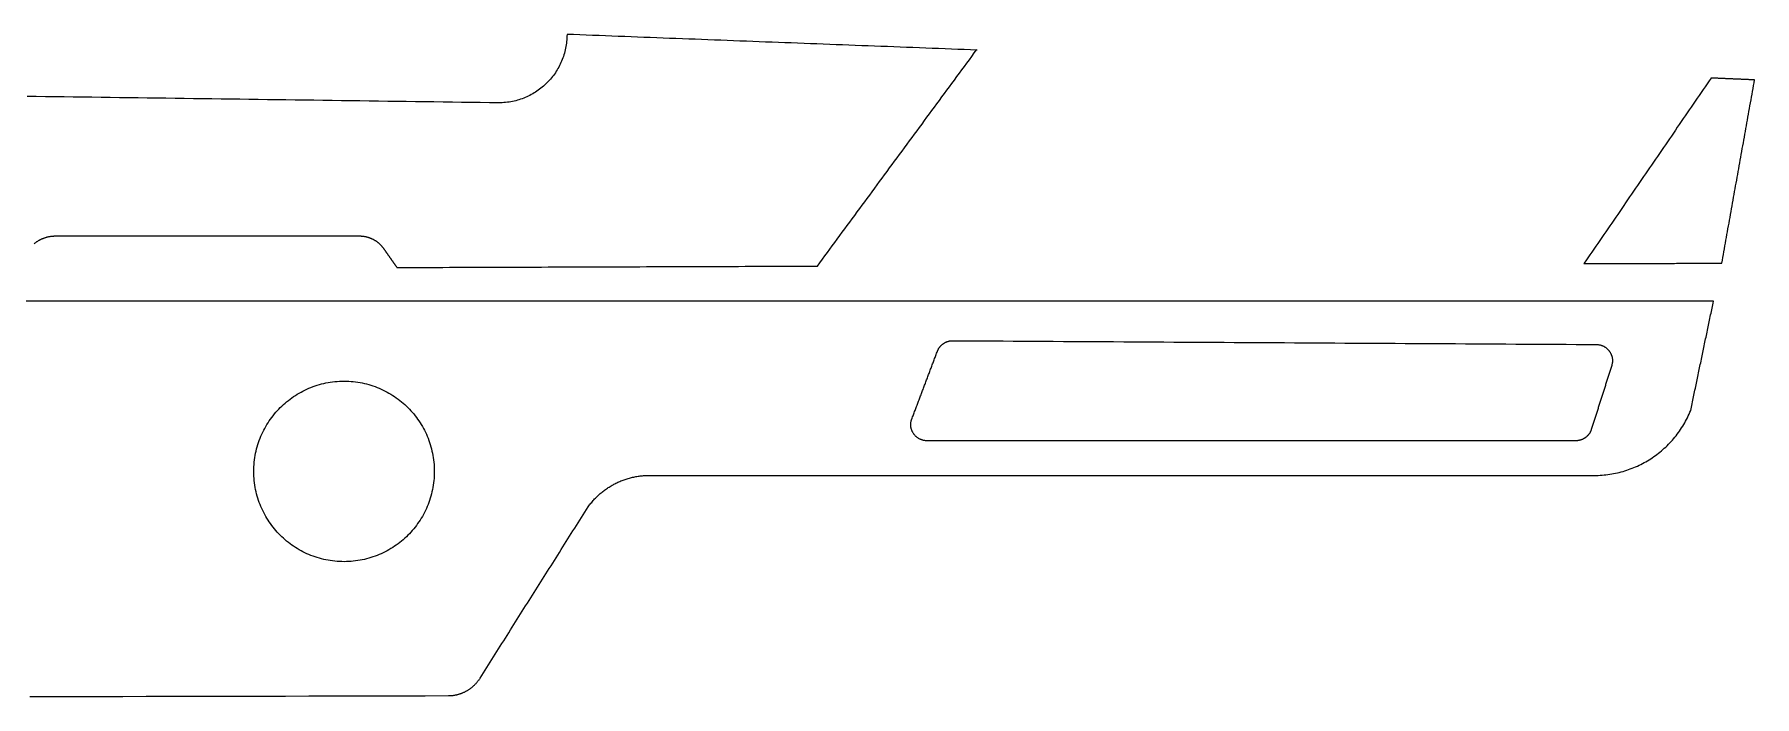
# Model space of a CAD drawing. Header units: metres. Extents: x 157 to 275, y -144 to -64.
# Drawn here: x 216.4 to 275.3, y -89.8 to -67.1 of the extents above; entities that cross this region are included whole.
import ezdxf

# ---------------------------------------------------------------- set-up
doc = ezdxf.new("R2010")
doc.units = ezdxf.units.M

msp = doc.modelspace()

# ---------------------------------------------------------------- linework, layer by layer
for points in [[(248.65838, -67.665092), (248.438924, -67.65671), (248.219468, -67.648328), (248.000012, -67.639946), (247.780556, -67.631564), (247.5611, -67.623182), (247.341644, -67.6148), (247.122188, -67.606418), (246.902732, -67.598036), (246.683276, -67.589654), (246.46382, -67.581272), (246.244364, -67.57289), (246.024908, -67.564508), (245.805452, -67.556126), (245.585996, -67.547744), (245.36654, -67.539362), (245.147084, -67.53098), (244.927628, -67.522598), (244.708172, -67.514216), (244.488716, -67.505834), (244.26926, -67.497452), (244.049804, -67.48907), (243.830348, -67.480688), (243.610892, -67.472306), (243.391436, -67.463924), (243.17198, -67.455542), (242.952524, -67.44716), (242.733068, -67.438778), (242.513612, -67.430396), (242.294156, -67.422014), (242.0747, -67.413632), (241.855244, -67.40525), (241.635788, -67.396868), (241.416332, -67.388486), (241.196876, -67.380104), (240.97742, -67.371722), (240.757964, -67.36334), (240.538508, -67.354958), (240.319052, -67.346576), (240.099596, -67.338194), (239.88014, -67.329812), (239.660684, -67.32143), (239.441228, -67.313048), (239.221772, -67.304666), (239.002316, -67.296284), (238.78286, -67.287902), (238.563404, -67.27952), (238.343948, -67.271138), (238.124492, -67.262756), (237.905036, -67.254374), (237.68558, -67.245992), (237.466124, -67.23761), (237.246668, -67.229228), (237.027212, -67.220846), (236.807756, -67.212464), (236.5883, -67.204082), (236.368844, -67.1957), (236.149388, -67.187318), (235.929932, -67.178936), (235.710476, -67.170554), (235.49102, -67.162172), (235.271564, -67.15379), (235.052108, -67.145408), (234.832652, -67.137026), (234.613196, -67.128644), (234.612434, -67.189096), (234.610148, -67.249294), (234.606338, -67.308984), (234.601004, -67.368166), (234.5944, -67.427094), (234.586272, -67.485514), (234.57662, -67.543426), (234.565698, -67.60083), (234.553252, -67.657726), (234.539536, -67.714114), (234.524296, -67.769994), (234.507786, -67.825366), (234.490006, -67.879976), (234.470956, -67.934078), (234.450636, -67.987672), (234.429046, -68.040504), (234.406186, -68.092828), (234.382056, -68.14439), (234.35691, -68.19519), (234.330494, -68.245228), (234.302808, -68.294758), (234.274106, -68.343526), (234.244134, -68.391532), (234.213146, -68.438776), (234.181142, -68.485004), (234.147868, -68.53047), (234.113578, -68.575174), (234.078272, -68.619116), (234.04195, -68.662042), (234.004612, -68.704206), (233.966258, -68.745354), (233.926888, -68.785486), (233.886756, -68.824856), (233.845608, -68.86321), (233.803444, -68.900548), (233.760518, -68.93687), (233.71683, -68.972176), (233.672126, -69.006466), (233.62666, -69.03974), (233.580432, -69.071744), (233.533188, -69.102732), (233.485182, -69.132704), (233.436414, -69.161406), (233.386884, -69.189092), (233.336846, -69.215508), (233.286046, -69.240654), (233.234484, -69.264784), (233.18216, -69.287644), (233.129328, -69.309234), (233.075734, -69.329554), (233.021632, -69.348604), (232.967022, -69.366384), (232.91165, -69.382894), (232.85577, -69.398134), (232.799382, -69.41185), (232.742486, -69.424296), (232.685082, -69.435218), (232.62717, -69.44487), (232.56875, -69.452998), (232.509822, -69.459602), (232.45064, -69.464936), (232.39095, -69.468746), (232.330752, -69.471032), (232.2703, -69.471794), (231.953562, -69.467476), (231.636824, -69.463158), (231.320086, -69.45884), (231.003348, -69.454522), (230.68661, -69.450204), (230.369872, -69.445886), (230.053134, -69.441568), (229.736396, -69.43725), (229.419658, -69.432932), (229.10292, -69.428614), (228.786182, -69.424296), (228.469444, -69.419978), (228.152706, -69.41566), (227.835968, -69.411342), (227.51923, -69.407024), (227.202492, -69.402706), (226.885754, -69.398388), (226.569016, -69.39407), (226.252278, -69.389752), (225.93554, -69.385434), (225.618802, -69.381116), (225.302064, -69.376798), (224.985326, -69.37248), (224.668588, -69.368162), (224.35185, -69.363844), (224.035112, -69.359526), (223.718374, -69.355208), (223.401636, -69.35089), (223.084898, -69.346572), (222.76816, -69.342254), (222.451422, -69.337936), (222.134684, -69.333618), (221.817946, -69.3293), (221.501208, -69.324982), (221.18447, -69.320664), (220.867732, -69.316346), (220.550994, -69.312028), (220.234256, -69.30771), (219.917518, -69.303392), (219.60078, -69.299074), (219.284042, -69.294756), (218.967304, -69.290438), (218.650566, -69.28612), (218.333828, -69.281802), (218.01709, -69.277484), (217.700352, -69.273166), (217.383614, -69.268848), (217.066876, -69.26453), (216.750138, -69.260212), (216.4334, -69.255894), (216.116662, -69.251576)], [(216.35847, -74.296524), (216.371678, -74.285602), (216.384886, -74.274934), (216.398348, -74.26452), (216.412064, -74.254106), (216.42578, -74.243946), (216.43975, -74.23404), (216.45372, -74.224388), (216.467944, -74.21499), (216.482168, -74.205846), (216.496646, -74.196956), (216.511124, -74.188066), (216.525856, -74.17943), (216.540588, -74.171048), (216.555574, -74.16292), (216.57056, -74.155046), (216.5858, -74.147426), (216.60104, -74.14006), (216.616534, -74.132948), (216.632028, -74.12609), (216.647776, -74.119486), (216.663524, -74.112882), (216.679526, -74.106532), (216.695528, -74.100436), (216.71153, -74.094594), (216.727786, -74.089006), (216.744042, -74.083672), (216.760298, -74.078592), (216.776808, -74.073766), (216.793318, -74.069194), (216.809828, -74.064876), (216.826592, -74.060812), (216.843356, -74.057002), (216.86012, -74.053446), (216.876884, -74.050144), (216.893902, -74.047096), (216.91092, -74.044302), (216.927938, -74.041762), (216.94521, -74.039476), (216.962482, -74.037444), (216.979754, -74.035666), (216.997026, -74.034142), (217.014298, -74.032872), (217.03157, -74.031856), (217.049096, -74.031094), (217.066622, -74.030586), (217.084148, -74.030332), (217.246962, -74.030332), (217.409776, -74.030332), (217.57259, -74.030332), (217.735404, -74.030332), (217.898218, -74.030332), (218.061032, -74.030332), (218.223846, -74.030332), (218.38666, -74.030332), (218.549474, -74.030332), (218.712288, -74.030332), (218.875102, -74.030332), (219.037916, -74.030332), (219.20073, -74.030332), (219.363544, -74.030332), (219.526358, -74.030332), (219.689172, -74.030332), (219.851986, -74.030332), (220.0148, -74.030332), (220.177614, -74.030332), (220.340428, -74.030332), (220.503242, -74.030332), (220.666056, -74.030332), (220.82887, -74.030332), (220.991684, -74.030332), (221.154498, -74.030332), (221.317312, -74.030332), (221.480126, -74.030332), (221.64294, -74.030332), (221.805754, -74.030332), (221.968568, -74.030332), (222.131382, -74.030332), (222.294196, -74.030332), (222.45701, -74.030332), (222.619824, -74.030332), (222.782638, -74.030332), (222.945452, -74.030332), (223.108266, -74.030332), (223.27108, -74.030332), (223.433894, -74.030332), (223.596708, -74.030332), (223.759522, -74.030332), (223.922336, -74.030332), (224.08515, -74.030332), (224.247964, -74.030332), (224.410778, -74.030332), (224.573592, -74.030332), (224.736406, -74.030332), (224.89922, -74.030332), (225.062034, -74.030332), (225.224848, -74.030332), (225.387662, -74.030332), (225.550476, -74.030332), (225.71329, -74.030332), (225.876104, -74.030332), (226.038918, -74.030332), (226.201732, -74.030332), (226.364546, -74.030332), (226.52736, -74.030332), (226.690174, -74.030332), (226.852988, -74.030332), (227.015802, -74.030332), (227.178616, -74.030332), (227.34143, -74.030332), (227.504244, -74.030332), (227.519738, -74.030332), (227.535232, -74.030586), (227.550472, -74.031094), (227.565712, -74.031856), (227.580952, -74.032872), (227.596192, -74.034142), (227.611432, -74.035666), (227.626672, -74.037444), (227.641658, -74.039476), (227.656644, -74.041762), (227.67163, -74.044048), (227.686616, -74.046588), (227.701602, -74.049382), (227.716334, -74.05243), (227.731066, -74.055732), (227.745798, -74.059288), (227.76053, -74.063098), (227.775008, -74.066908), (227.789486, -74.070972), (227.803964, -74.07529), (227.818188, -74.079862), (227.832412, -74.084688), (227.846636, -74.089768), (227.860606, -74.094848), (227.874576, -74.100182), (227.888546, -74.10577), (227.902262, -74.111612), (227.915978, -74.117708), (227.929694, -74.123804), (227.943156, -74.130154), (227.956618, -74.136758), (227.97008, -74.143616), (227.983288, -74.150728), (227.996496, -74.15784), (228.00945, -74.165206), (228.022404, -74.172826), (228.035104, -74.1807), (228.047804, -74.188574), (228.060504, -74.196702), (228.07295, -74.205084), (228.085396, -74.21372), (228.097588, -74.222356), (228.10978, -74.231246), (228.121718, -74.24039), (228.133656, -74.249788), (228.14534, -74.259186), (228.157024, -74.268838), (228.168454, -74.278744), (228.17963, -74.28865), (228.190806, -74.29881), (228.201728, -74.309224), (228.21265, -74.319892), (228.223318, -74.33056), (228.233986, -74.341482), (228.2444, -74.352658), (228.25456, -74.363834), (228.26472, -74.375264), (228.274626, -74.386948), (228.284532, -74.398632), (228.294184, -74.41057), (228.303582, -74.422762), (228.31298, -74.434954), (228.322124, -74.4474), (228.331014, -74.459846), (228.338126, -74.470006), (228.345238, -74.480166), (228.35235, -74.490326), (228.359462, -74.500486), (228.366574, -74.510646), (228.373686, -74.520806), (228.380798, -74.530966), (228.38791, -74.541126), (228.395022, -74.551286), (228.402134, -74.561446), (228.409246, -74.571606), (228.416358, -74.581766), (228.42347, -74.591926), (228.430582, -74.602086), (228.437694, -74.612246), (228.444806, -74.622406), (228.451918, -74.632566), (228.45903, -74.642726), (228.466142, -74.652886), (228.473254, -74.663046), (228.480366, -74.673206), (228.487478, -74.683366), (228.49459, -74.693526), (228.501702, -74.703686), (228.508814, -74.713846), (228.515926, -74.724006), (228.523038, -74.734166), (228.53015, -74.744326), (228.537262, -74.754486), (228.544374, -74.764646), (228.551486, -74.774806), (228.558598, -74.784966), (228.56571, -74.795126), (228.572822, -74.805286), (228.579934, -74.815446), (228.587046, -74.825606), (228.594158, -74.835766), (228.60127, -74.845926), (228.608382, -74.856086), (228.615494, -74.866246), (228.622606, -74.876406), (228.629718, -74.886566), (228.63683, -74.896726), (228.643942, -74.906886), (228.651054, -74.917046), (228.658166, -74.927206), (228.665278, -74.937366), (228.67239, -74.947526), (228.679502, -74.957686), (228.686614, -74.967846), (228.693726, -74.978006), (228.700838, -74.988166), (228.70795, -74.998326), (228.715062, -75.008486), (228.722174, -75.018646), (228.729286, -75.028806), (228.736398, -75.038966), (228.74351, -75.049126), (228.750622, -75.059286), (228.757734, -75.069446), (228.764846, -75.079606), (228.771958, -75.089766), (228.77907, -75.099926), (228.786182, -75.110086), (229.011226, -75.109324), (229.23627, -75.108562), (229.461314, -75.1078), (229.686358, -75.107038), (229.911402, -75.106276), (230.136446, -75.105514), (230.36149, -75.104752), (230.586534, -75.10399), (230.811578, -75.103228), (231.036622, -75.102466), (231.261666, -75.101704), (231.48671, -75.100942), (231.711754, -75.10018), (231.936798, -75.099418), (232.161842, -75.098656), (232.386886, -75.097894), (232.61193, -75.097132), (232.836974, -75.09637), (233.062018, -75.095608), (233.287062, -75.094846), (233.512106, -75.094084), (233.73715, -75.093322), (233.962194, -75.09256), (234.187238, -75.091798), (234.412282, -75.091036), (234.637326, -75.090274), (234.86237, -75.089512), (235.087414, -75.08875), (235.312458, -75.087988), (235.537502, -75.087226), (235.762546, -75.086464), (235.98759, -75.085702), (236.212634, -75.08494), (236.437678, -75.084178), (236.662722, -75.083416), (236.887766, -75.082654), (237.11281, -75.081892), (237.337854, -75.08113), (237.562898, -75.080368), (237.787942, -75.079606), (238.012986, -75.078844), (238.23803, -75.078082), (238.463074, -75.07732), (238.688118, -75.076558), (238.913162, -75.075796), (239.138206, -75.075034), (239.36325, -75.074272), (239.588294, -75.07351), (239.813338, -75.072748), (240.038382, -75.071986), (240.263426, -75.071224), (240.48847, -75.070462), (240.713514, -75.0697), (240.938558, -75.068938), (241.163602, -75.068176), (241.388646, -75.067414), (241.61369, -75.066652), (241.838734, -75.06589), (242.063778, -75.065128), (242.288822, -75.064366), (242.513866, -75.063604), (242.73891, -75.062842), (242.963954, -75.06208), (243.188998, -75.061318), (243.274342, -74.945494), (243.359686, -74.82967), (243.44503, -74.713846), (243.530374, -74.598022), (243.615718, -74.482198), (243.701062, -74.366374), (243.786406, -74.25055), (243.87175, -74.134726), (243.957094, -74.018902), (244.042438, -73.903078), (244.127782, -73.787254), (244.213126, -73.67143), (244.29847, -73.555606), (244.383814, -73.439782), (244.469158, -73.323958), (244.554502, -73.208134), (244.639846, -73.09231), (244.72519, -72.976486), (244.810534, -72.860662), (244.895878, -72.744838), (244.981222, -72.629014), (245.066566, -72.51319), (245.15191, -72.397366), (245.237254, -72.281542), (245.322598, -72.165718), (245.407942, -72.049894), (245.493286, -71.93407), (245.57863, -71.818246), (245.663974, -71.702422), (245.749318, -71.586598), (245.834662, -71.470774), (245.920006, -71.35495), (246.00535, -71.239126), (246.090694, -71.123302), (246.176038, -71.007478), (246.261382, -70.891654), (246.346726, -70.77583), (246.43207, -70.660006), (246.517414, -70.544182), (246.602758, -70.428358), (246.688102, -70.312534), (246.773446, -70.19671), (246.85879, -70.080886), (246.944134, -69.965062), (247.029478, -69.849238), (247.114822, -69.733414), (247.200166, -69.61759), (247.28551, -69.501766), (247.370854, -69.385942), (247.456198, -69.270118), (247.541542, -69.154294), (247.626886, -69.03847), (247.71223, -68.922646), (247.797574, -68.806822), (247.882918, -68.690998), (247.968262, -68.575174), (248.053606, -68.45935), (248.13895, -68.343526), (248.224294, -68.227702), (248.309638, -68.111878), (248.394982, -67.996054), (248.480326, -67.88023), (248.56567, -67.764406), (248.651014, -67.648582)], [(273.804634, -68.62191), (273.736562, -68.721224), (273.66849, -68.820538), (273.600418, -68.919852), (273.532346, -69.019166), (273.464274, -69.11848), (273.396202, -69.217794), (273.32813, -69.317108), (273.260058, -69.416422), (273.191986, -69.515736), (273.123914, -69.61505), (273.055842, -69.714364), (272.98777, -69.813678), (272.919698, -69.912992), (272.851626, -70.012306), (272.783554, -70.11162), (272.715482, -70.210934), (272.64741, -70.310248), (272.579338, -70.409562), (272.511266, -70.508876), (272.443194, -70.60819), (272.375122, -70.707504), (272.30705, -70.806818), (272.238978, -70.906132), (272.170906, -71.005446), (272.102834, -71.10476), (272.034762, -71.204074), (271.96669, -71.303388), (271.898618, -71.402702), (271.830546, -71.502016), (271.762474, -71.60133), (271.694402, -71.700644), (271.62633, -71.799958), (271.558258, -71.899272), (271.490186, -71.998586), (271.422114, -72.0979), (271.354042, -72.197214), (271.28597, -72.296528), (271.217898, -72.395842), (271.149826, -72.495156), (271.081754, -72.59447), (271.013682, -72.693784), (270.94561, -72.793098), (270.877538, -72.892412), (270.809466, -72.991726), (270.741394, -73.09104), (270.673322, -73.190354), (270.60525, -73.289668), (270.537178, -73.388982), (270.469106, -73.488296), (270.401034, -73.58761), (270.332962, -73.686924), (270.26489, -73.786238), (270.196818, -73.885552), (270.128746, -73.984866), (270.060674, -74.08418), (269.992602, -74.183494), (269.92453, -74.282808), (269.856458, -74.382122), (269.788386, -74.481436), (269.720314, -74.58075), (269.652242, -74.680064), (269.58417, -74.779378), (269.516098, -74.878692), (269.448026, -74.978006), (269.521686, -74.977752), (269.5956, -74.977498), (269.669514, -74.977244), (269.743174, -74.97699), (269.817088, -74.976736), (269.890748, -74.976482), (269.964662, -74.976228), (270.038576, -74.975974), (270.112236, -74.97572), (270.18615, -74.975466), (270.260064, -74.975212), (270.333724, -74.974958), (270.407638, -74.974704), (270.481552, -74.97445), (270.555212, -74.974196), (270.629126, -74.973942), (270.702786, -74.973688), (270.7767, -74.973434), (270.850614, -74.97318), (270.924274, -74.972926), (270.998188, -74.972672), (271.072102, -74.972418), (271.145762, -74.972164), (271.219676, -74.97191), (271.293336, -74.971656), (271.36725, -74.971402), (271.441164, -74.971148), (271.514824, -74.970894), (271.588738, -74.97064), (271.662652, -74.970386), (271.736312, -74.970132), (271.810226, -74.969878), (271.88414, -74.969624), (271.9578, -74.96937), (272.031714, -74.969116), (272.105374, -74.968862), (272.179288, -74.968608), (272.253202, -74.968354), (272.326862, -74.9681), (272.400776, -74.967846), (272.47469, -74.967592), (272.54835, -74.967338), (272.622264, -74.967084), (272.696178, -74.96683), (272.769838, -74.966576), (272.843752, -74.966322), (272.917412, -74.966068), (272.991326, -74.965814), (273.06524, -74.96556), (273.1389, -74.965306), (273.212814, -74.965052), (273.286728, -74.964798), (273.360388, -74.964544), (273.434302, -74.96429), (273.507962, -74.964036), (273.581876, -74.963782), (273.65579, -74.963528), (273.72945, -74.963274), (273.803364, -74.96302), (273.877278, -74.962766), (273.950938, -74.962512), (274.024852, -74.962258), (274.098766, -74.962004), (274.172426, -74.96175), (274.189952, -74.863706), (274.207478, -74.765662), (274.225004, -74.667618), (274.24253, -74.569574), (274.260056, -74.47153), (274.277582, -74.373486), (274.295108, -74.275442), (274.312634, -74.177398), (274.33016, -74.079354), (274.347686, -73.98131), (274.365212, -73.883266), (274.382738, -73.785222), (274.400264, -73.687178), (274.41779, -73.589134), (274.435316, -73.49109), (274.452842, -73.393046), (274.470368, -73.295002), (274.487894, -73.196958), (274.50542, -73.098914), (274.522946, -73.00087), (274.540472, -72.902826), (274.557998, -72.804782), (274.575524, -72.706738), (274.59305, -72.608694), (274.610576, -72.51065), (274.628102, -72.412606), (274.645628, -72.314562), (274.663154, -72.216518), (274.68068, -72.118474), (274.698206, -72.02043), (274.715732, -71.922386), (274.733258, -71.824342), (274.750784, -71.726298), (274.76831, -71.628254), (274.785836, -71.53021), (274.803362, -71.432166), (274.820888, -71.334122), (274.838414, -71.236078), (274.85594, -71.138034), (274.873466, -71.03999), (274.890992, -70.941946), (274.908518, -70.843902), (274.926044, -70.745858), (274.94357, -70.647814), (274.961096, -70.54977), (274.978622, -70.451726), (274.996148, -70.353682), (275.013674, -70.255638), (275.0312, -70.157594), (275.048726, -70.05955), (275.066252, -69.961506), (275.083778, -69.863462), (275.101304, -69.765418), (275.11883, -69.667374), (275.136356, -69.56933), (275.153882, -69.471286), (275.171408, -69.373242), (275.188934, -69.275198), (275.20646, -69.177154), (275.223986, -69.07911), (275.241512, -68.981066), (275.259038, -68.883022), (275.276564, -68.784978), (275.29409, -68.686934), (275.270722, -68.685918), (275.247354, -68.684902), (275.223986, -68.683886), (275.200618, -68.68287), (275.17725, -68.681854), (275.153882, -68.680838), (275.130514, -68.679822), (275.107146, -68.678806), (275.083778, -68.67779), (275.06041, -68.676774), (275.037042, -68.675758), (275.013674, -68.674742), (274.990306, -68.673726), (274.966938, -68.67271), (274.94357, -68.671694), (274.920202, -68.670678), (274.896834, -68.669662), (274.873466, -68.668646), (274.850098, -68.66763), (274.82673, -68.666614), (274.803362, -68.665598), (274.779994, -68.664582), (274.756626, -68.663566), (274.733258, -68.66255), (274.70989, -68.661534), (274.686522, -68.660518), (274.663154, -68.659502), (274.639786, -68.658486), (274.616418, -68.65747), (274.59305, -68.656454), (274.569682, -68.655438), (274.546314, -68.654422), (274.522946, -68.653406), (274.499578, -68.65239), (274.47621, -68.651374), (274.452842, -68.650358), (274.429474, -68.649342), (274.406106, -68.648326), (274.382738, -68.64731), (274.35937, -68.646294), (274.336002, -68.645278), (274.312634, -68.644262), (274.289266, -68.643246), (274.265898, -68.64223), (274.24253, -68.641214), (274.219162, -68.640198), (274.195794, -68.639182), (274.172426, -68.638166), (274.149058, -68.63715), (274.12569, -68.636134), (274.102322, -68.635118), (274.078954, -68.634102), (274.055586, -68.633086), (274.032218, -68.63207), (274.00885, -68.631054), (273.985482, -68.630038), (273.962114, -68.629022), (273.938746, -68.628006), (273.915378, -68.62699), (273.89201, -68.625974), (273.868642, -68.624958), (273.845274, -68.623942), (273.821906, -68.622926), (273.798538, -68.62191)], [(216.208864, -89.802462), (217.005662, -89.800684), (217.80246, -89.798906), (218.599258, -89.797128), (219.396056, -89.79535), (220.192854, -89.793572), (220.989652, -89.791794), (221.78645, -89.790016), (222.583248, -89.788238), (223.380046, -89.78646), (224.176844, -89.784682), (224.973642, -89.782904), (225.77044, -89.781126), (226.567238, -89.779348), (227.364036, -89.77757), (228.160834, -89.775792), (228.957632, -89.774014), (229.75443, -89.772236), (230.551228, -89.770458), (230.571802, -89.770204), (230.592376, -89.769696), (230.612696, -89.768934), (230.633016, -89.767664), (230.653336, -89.76614), (230.673656, -89.764362), (230.693976, -89.76233), (230.714042, -89.75979), (230.734108, -89.756996), (230.754174, -89.753948), (230.773986, -89.750646), (230.793798, -89.746836), (230.81361, -89.742772), (230.833168, -89.738454), (230.852726, -89.733882), (230.872284, -89.729056), (230.891588, -89.723722), (230.910892, -89.718134), (230.929942, -89.712292), (230.948992, -89.706196), (230.968042, -89.699846), (230.986838, -89.693242), (231.005634, -89.686384), (231.024176, -89.679018), (231.042718, -89.671398), (231.061006, -89.663524), (231.079294, -89.655396), (231.097328, -89.647014), (231.115362, -89.638378), (231.133142, -89.629488), (231.150922, -89.620344), (231.168448, -89.610946), (231.18572, -89.601294), (231.202992, -89.591134), (231.22001, -89.58072), (231.237028, -89.570052), (231.253792, -89.55913), (231.270302, -89.547954), (231.286812, -89.536524), (231.303068, -89.52484), (231.31907, -89.512902), (231.334818, -89.50071), (231.350566, -89.488264), (231.36606, -89.475564), (231.3813, -89.46261), (231.39654, -89.449402), (231.411526, -89.43594), (231.426258, -89.422224), (231.440736, -89.408254), (231.45496, -89.39403), (231.469184, -89.379806), (231.483154, -89.365328), (231.49687, -89.350596), (231.510332, -89.33561), (231.52354, -89.32037), (231.536494, -89.304876), (231.549194, -89.289128), (231.56164, -89.273126), (231.574086, -89.25687), (231.586278, -89.24036), (231.598216, -89.22385), (231.6099, -89.207086), (231.62133, -89.190068), (231.632506, -89.172796), (231.690418, -89.081102), (231.74833, -88.989408), (231.806242, -88.897714), (231.864154, -88.80602), (231.922066, -88.714326), (231.979978, -88.622632), (232.03789, -88.530938), (232.095802, -88.439244), (232.153714, -88.34755), (232.211626, -88.255856), (232.269538, -88.164162), (232.32745, -88.072468), (232.385362, -87.980774), (232.443274, -87.88908), (232.501186, -87.797386), (232.559098, -87.705692), (232.61701, -87.613998), (232.674922, -87.522304), (232.732834, -87.43061), (232.790746, -87.338916), (232.848658, -87.247222), (232.90657, -87.155528), (232.964482, -87.063834), (233.022394, -86.97214), (233.080306, -86.880446), (233.138218, -86.788752), (233.19613, -86.697058), (233.254042, -86.605364), (233.311954, -86.51367), (233.369866, -86.421976), (233.427778, -86.330282), (233.48569, -86.238588), (233.543602, -86.146894), (233.601514, -86.0552), (233.659426, -85.963506), (233.717338, -85.871812), (233.77525, -85.780118), (233.833162, -85.688424), (233.891074, -85.59673), (233.948986, -85.505036), (234.006898, -85.413342), (234.06481, -85.321648), (234.122722, -85.229954), (234.180634, -85.13826), (234.238546, -85.046566), (234.296458, -84.954872), (234.35437, -84.863178), (234.412282, -84.771484), (234.470194, -84.67979), (234.528106, -84.588096), (234.586018, -84.496402), (234.64393, -84.404708), (234.701842, -84.313014), (234.759754, -84.22132), (234.817666, -84.129626), (234.875578, -84.037932), (234.93349, -83.946238), (234.991402, -83.854544), (235.049314, -83.76285), (235.107226, -83.671156), (235.165138, -83.579462), (235.22305, -83.487768), (235.280962, -83.396074), (235.338874, -83.30438), (235.361734, -83.272884), (235.385102, -83.241896), (235.408978, -83.211162), (235.433108, -83.180936), (235.457746, -83.151218), (235.482638, -83.121754), (235.508038, -83.092798), (235.533692, -83.06435), (235.559854, -83.036156), (235.58627, -83.00847), (235.613194, -82.981292), (235.640372, -82.954368), (235.668058, -82.927952), (235.695998, -82.902044), (235.724446, -82.876644), (235.753148, -82.851498), (235.782104, -82.82686), (235.811568, -82.80273), (235.841286, -82.779108), (235.871258, -82.755994), (235.901738, -82.733134), (235.932472, -82.710782), (235.96346, -82.688938), (235.994702, -82.667602), (236.026198, -82.646774), (236.058202, -82.626454), (236.09046, -82.606388), (236.122972, -82.58683), (236.155738, -82.56778), (236.188758, -82.549238), (236.222032, -82.531204), (236.25556, -82.513678), (236.289342, -82.49666), (236.323378, -82.48015), (236.357668, -82.464148), (236.392212, -82.448654), (236.42701, -82.433668), (236.462062, -82.41919), (236.497368, -82.40522), (236.532674, -82.391758), (236.568234, -82.378804), (236.604048, -82.366358), (236.640116, -82.35442), (236.676438, -82.34299), (236.71276, -82.332068), (236.749336, -82.321654), (236.786166, -82.311748), (236.822996, -82.30235), (236.86008, -82.293714), (236.897418, -82.285586), (236.934756, -82.277966), (236.972348, -82.270854), (237.00994, -82.26425), (237.047786, -82.258154), (237.085632, -82.25282), (237.123732, -82.247994), (237.161832, -82.243676), (237.200186, -82.239866), (237.23854, -82.236564), (237.277148, -82.234024), (237.315756, -82.231992), (237.354364, -82.230468), (237.393226, -82.229706), (237.432088, -82.229452), (237.937802, -82.229452), (238.443516, -82.229452), (238.94923, -82.229452), (239.454944, -82.229452), (239.960658, -82.229452), (240.466372, -82.229452), (240.972086, -82.229452), (241.4778, -82.229452), (241.983514, -82.229452), (242.489228, -82.229452), (242.994942, -82.229452), (243.500656, -82.229452), (244.00637, -82.229452), (244.512084, -82.229452), (245.017798, -82.229452), (245.523512, -82.229452), (246.029226, -82.229452), (246.53494, -82.229452), (247.040654, -82.229452), (247.546368, -82.229452), (248.052082, -82.229452), (248.557796, -82.229452), (249.06351, -82.229452), (249.569224, -82.229452), (250.074938, -82.229452), (250.580652, -82.229452), (251.086366, -82.229452), (251.59208, -82.229452), (252.097794, -82.229452), (252.603508, -82.229452), (253.109222, -82.229452), (253.614936, -82.229452), (254.12065, -82.229452), (254.626364, -82.229452), (255.132078, -82.229452), (255.637792, -82.229452), (256.143506, -82.229452), (256.64922, -82.229452), (257.154934, -82.229452), (257.660648, -82.229452), (258.166362, -82.229452), (258.672076, -82.229452), (259.17779, -82.229452), (259.683504, -82.229452), (260.189218, -82.229452), (260.694932, -82.229452), (261.200646, -82.229452), (261.70636, -82.229452), (262.212074, -82.229452), (262.717788, -82.229452), (263.223502, -82.229452), (263.729216, -82.229452), (264.23493, -82.229452), (264.740644, -82.229452), (265.246358, -82.229452), (265.752072, -82.229452), (266.257786, -82.229452), (266.7635, -82.229452), (267.269214, -82.229452), (267.774928, -82.229452), (268.280642, -82.229452), (268.786356, -82.229452), (269.29207, -82.229452), (269.797784, -82.229452), (269.865856, -82.22869), (269.933674, -82.226658), (270.001238, -82.223356), (270.068548, -82.219038), (270.135604, -82.21345), (270.202406, -82.206592), (270.2687, -82.198464), (270.33474, -82.189066), (270.400526, -82.178398), (270.465804, -82.166714), (270.530828, -82.15376), (270.595598, -82.139536), (270.65986, -82.124296), (270.723868, -82.107786), (270.787368, -82.090006), (270.85036, -82.07121), (270.913098, -82.051144), (270.975328, -82.030062), (271.03705, -82.007964), (271.098264, -81.984596), (271.15897, -81.960212), (271.219168, -81.934812), (271.278858, -81.908142), (271.33804, -81.880456), (271.396714, -81.851754), (271.45488, -81.822036), (271.512284, -81.791302), (271.56918, -81.759552), (271.625568, -81.726786), (271.681194, -81.693004), (271.736312, -81.658206), (271.790668, -81.622392), (271.844516, -81.585562), (271.897602, -81.547716), (271.949926, -81.508854), (272.001488, -81.46923), (272.052542, -81.42859), (272.102834, -81.386934), (272.152364, -81.344262), (272.201132, -81.300828), (272.249138, -81.256378), (272.296382, -81.211166), (272.34261, -81.164938), (272.388076, -81.117948), (272.43278, -81.069942), (272.476722, -81.021174), (272.519648, -80.971644), (272.561812, -80.921098), (272.60296, -80.86979), (272.643346, -80.81772), (272.682716, -80.764888), (272.721324, -80.71104), (272.758916, -80.65643), (272.795492, -80.601058), (272.831052, -80.544924), (272.865596, -80.488028), (272.899124, -80.43037), (272.93189, -80.37195), (272.96364, -80.312768), (272.99412, -80.252824), (273.023584, -80.192372), (273.052032, -80.131158), (273.079464, -80.069182), (273.10588, -80.006444), (273.118072, -79.948024), (273.130264, -79.889604), (273.142456, -79.831184), (273.154648, -79.772764), (273.16684, -79.714344), (273.179032, -79.655924), (273.191224, -79.597504), (273.203416, -79.539084), (273.215608, -79.480664), (273.2278, -79.422244), (273.239992, -79.363824), (273.252184, -79.305404), (273.264376, -79.246984), (273.276568, -79.188564), (273.28876, -79.130144), (273.300952, -79.071724), (273.313144, -79.013304), (273.325336, -78.954884), (273.337528, -78.896464), (273.34972, -78.838044), (273.361912, -78.779624), (273.374104, -78.721204), (273.386296, -78.662784), (273.398488, -78.604364), (273.41068, -78.545944), (273.422872, -78.487524), (273.435064, -78.429104), (273.447256, -78.370684), (273.459448, -78.312264), (273.47164, -78.253844), (273.483832, -78.195424), (273.496024, -78.137004), (273.508216, -78.078584), (273.520408, -78.020164), (273.5326, -77.961744), (273.544792, -77.903324), (273.556984, -77.844904), (273.569176, -77.786484), (273.581368, -77.728064), (273.59356, -77.669644), (273.605752, -77.611224), (273.617944, -77.552804), (273.630136, -77.494384), (273.642328, -77.435964), (273.65452, -77.377544), (273.666712, -77.319124), (273.678904, -77.260704), (273.691096, -77.202284), (273.703288, -77.143864), (273.71548, -77.085444), (273.727672, -77.027024), (273.739864, -76.968604), (273.752056, -76.910184), (273.764248, -76.851764), (273.77644, -76.793344), (273.788632, -76.734924), (273.800824, -76.676504), (273.813016, -76.618084), (273.825208, -76.559664), (273.8374, -76.501244), (273.849592, -76.442824), (273.861784, -76.384404), (273.873976, -76.325984), (273.886168, -76.267564), (272.960592, -76.267564), (272.035016, -76.267564), (271.10944, -76.267564), (270.183864, -76.267564), (269.258288, -76.267564), (268.332712, -76.267564), (267.407136, -76.267564), (266.48156, -76.267564), (265.555984, -76.267564), (264.630408, -76.267564), (263.704832, -76.267564), (262.779256, -76.267564), (261.85368, -76.267564), (260.928104, -76.267564), (260.002528, -76.267564), (259.076952, -76.267564), (258.151376, -76.267564), (257.2258, -76.267564), (256.300224, -76.267564), (255.374648, -76.267564), (254.449072, -76.267564), (253.523496, -76.267564), (252.59792, -76.267564), (251.672344, -76.267564), (250.746768, -76.267564), (249.821192, -76.267564), (248.895616, -76.267564), (247.97004, -76.267564), (247.044464, -76.267564), (246.118888, -76.267564), (245.193312, -76.267564), (244.267736, -76.267564), (243.34216, -76.267564), (242.416584, -76.267564), (241.491008, -76.267564), (240.565432, -76.267564), (239.639856, -76.267564), (238.71428, -76.267564), (237.788704, -76.267564), (236.863128, -76.267564), (235.937552, -76.267564), (235.011976, -76.267564), (234.0864, -76.267564), (233.160824, -76.267564), (232.235248, -76.267564), (231.309672, -76.267564), (230.384096, -76.267564), (229.45852, -76.267564), (228.532944, -76.267564), (227.607368, -76.267564), (226.681792, -76.267564), (225.756216, -76.267564), (224.83064, -76.267564), (223.905064, -76.267564), (222.979488, -76.267564), (222.053912, -76.267564), (221.128336, -76.267564), (220.20276, -76.267564), (219.277184, -76.267564), (218.351608, -76.267564), (217.426032, -76.267564), (216.500456, -76.267564), (215.57488, -76.267564)], [(246.424196, -80.300322), (246.437912, -80.264), (246.451628, -80.227678), (246.465344, -80.191356), (246.47906, -80.155034), (246.492776, -80.118712), (246.506492, -80.08239), (246.520208, -80.046068), (246.533924, -80.009746), (246.54764, -79.973424), (246.561356, -79.937102), (246.575072, -79.90078), (246.588788, -79.864458), (246.602504, -79.828136), (246.61622, -79.791814), (246.629936, -79.755492), (246.643652, -79.71917), (246.657368, -79.682848), (246.671084, -79.646526), (246.6848, -79.610204), (246.698516, -79.573882), (246.712232, -79.53756), (246.725948, -79.501238), (246.739664, -79.464916), (246.75338, -79.428594), (246.767096, -79.392272), (246.780812, -79.35595), (246.794528, -79.319628), (246.808244, -79.283306), (246.82196, -79.246984), (246.835676, -79.210662), (246.849392, -79.17434), (246.863108, -79.138018), (246.876824, -79.101696), (246.89054, -79.065374), (246.904256, -79.029052), (246.917972, -78.99273), (246.931688, -78.956408), (246.945404, -78.920086), (246.95912, -78.883764), (246.972836, -78.847442), (246.986552, -78.81112), (247.000268, -78.774798), (247.013984, -78.738476), (247.0277, -78.702154), (247.041416, -78.665832), (247.055132, -78.62951), (247.068848, -78.593188), (247.082564, -78.556866), (247.09628, -78.520544), (247.109996, -78.484222), (247.123712, -78.4479), (247.137428, -78.411578), (247.151144, -78.375256), (247.16486, -78.338934), (247.178576, -78.302612), (247.192292, -78.26629), (247.206008, -78.229968), (247.219724, -78.193646), (247.23344, -78.157324), (247.247156, -78.121002), (247.260872, -78.08468), (247.274588, -78.048358), (247.288304, -78.012036), (247.30202, -77.975714), (247.30583, -77.965554), (247.309894, -77.955648), (247.314212, -77.945742), (247.318784, -77.935836), (247.323356, -77.926184), (247.328182, -77.916532), (247.333262, -77.907134), (247.338342, -77.897736), (247.343676, -77.888592), (247.349264, -77.879448), (247.354852, -77.870558), (247.360694, -77.861668), (247.36679, -77.853032), (247.372886, -77.844396), (247.379236, -77.836014), (247.385586, -77.827632), (247.39219, -77.819504), (247.399048, -77.811376), (247.405906, -77.803502), (247.413018, -77.795628), (247.42013, -77.788008), (247.427496, -77.780642), (247.434862, -77.773276), (247.442482, -77.766164), (247.450102, -77.759052), (247.457976, -77.752194), (247.46585, -77.745336), (247.473978, -77.738732), (247.482106, -77.732382), (247.490488, -77.726032), (247.49887, -77.719936), (247.507506, -77.714094), (247.516142, -77.708252), (247.525032, -77.702664), (247.533922, -77.697076), (247.542812, -77.691742), (247.551956, -77.686662), (247.5611, -77.681582), (247.570498, -77.676756), (247.579896, -77.672184), (247.589294, -77.667612), (247.598946, -77.663294), (247.608598, -77.65923), (247.61825, -77.655166), (247.628156, -77.651356), (247.638062, -77.6478), (247.647968, -77.644498), (247.658128, -77.641196), (247.668288, -77.638148), (247.678448, -77.635354), (247.688608, -77.632814), (247.699022, -77.630274), (247.709436, -77.627988), (247.71985, -77.625956), (247.730264, -77.624178), (247.740932, -77.6224), (247.7516, -77.620876), (247.762268, -77.619606), (247.772936, -77.61859), (247.783604, -77.617828), (247.794526, -77.617066), (247.805448, -77.616558), (247.81637, -77.616304), (247.827292, -77.616304), (248.171716, -77.618336), (248.51614, -77.620368), (248.860564, -77.6224), (249.204988, -77.624432), (249.549412, -77.626464), (249.893836, -77.628496), (250.23826, -77.630528), (250.582684, -77.63256), (250.927108, -77.634592), (251.271532, -77.636624), (251.615956, -77.638656), (251.96038, -77.640688), (252.304804, -77.64272), (252.649228, -77.644752), (252.993652, -77.646784), (253.338076, -77.648816), (253.6825, -77.650848), (254.026924, -77.65288), (254.371348, -77.654912), (254.715772, -77.656944), (255.060196, -77.658976), (255.40462, -77.661008), (255.749044, -77.66304), (256.093468, -77.665072), (256.437892, -77.667104), (256.782316, -77.669136), (257.12674, -77.671168), (257.471164, -77.6732), (257.815588, -77.675232), (258.160012, -77.677264), (258.504436, -77.679296), (258.84886, -77.681328), (259.193284, -77.68336), (259.537708, -77.685392), (259.882132, -77.687424), (260.226556, -77.689456), (260.57098, -77.691488), (260.915404, -77.69352), (261.259828, -77.695552), (261.604252, -77.697584), (261.948676, -77.699616), (262.2931, -77.701648), (262.637524, -77.70368), (262.981948, -77.705712), (263.326372, -77.707744), (263.670796, -77.709776), (264.01522, -77.711808), (264.359644, -77.71384), (264.704068, -77.715872), (265.048492, -77.717904), (265.392916, -77.719936), (265.73734, -77.721968), (266.081764, -77.724), (266.426188, -77.726032), (266.770612, -77.728064), (267.115036, -77.730096), (267.45946, -77.732128), (267.803884, -77.73416), (268.148308, -77.736192), (268.492732, -77.738224), (268.837156, -77.740256), (269.18158, -77.742288), (269.526004, -77.74432), (269.870428, -77.746352), (269.887954, -77.746606), (269.905226, -77.747368), (269.922498, -77.748638), (269.939516, -77.750416), (269.95628, -77.752702), (269.97279, -77.755496), (269.9893, -77.758798), (270.005556, -77.762608), (270.021558, -77.766926), (270.037306, -77.771752), (270.0528, -77.776832), (270.06804, -77.78242), (270.08328, -77.788516), (270.098012, -77.794866), (270.112744, -77.801724), (270.127222, -77.80909), (270.141446, -77.81671), (270.155162, -77.824838), (270.168624, -77.83322), (270.181832, -77.841856), (270.194786, -77.851), (270.207486, -77.860398), (270.219932, -77.870304), (270.232124, -77.880464), (270.244062, -77.890878), (270.255492, -77.901546), (270.266668, -77.912722), (270.27759, -77.924152), (270.288004, -77.935836), (270.298164, -77.947774), (270.30807, -77.959966), (270.317468, -77.972412), (270.326612, -77.985112), (270.335502, -77.998066), (270.343884, -78.011274), (270.352012, -78.024736), (270.359632, -78.038452), (270.366998, -78.052422), (270.373856, -78.066646), (270.38046, -78.08087), (270.386556, -78.095348), (270.392144, -78.11008), (270.397478, -78.125066), (270.402304, -78.140052), (270.406622, -78.155292), (270.410432, -78.170532), (270.413988, -78.186026), (270.417036, -78.20152), (270.419576, -78.217268), (270.421608, -78.233016), (270.423132, -78.249018), (270.424402, -78.26502), (270.425164, -78.281276), (270.425418, -78.297532), (270.425164, -78.313788), (270.424402, -78.330044), (270.423132, -78.346554), (270.421354, -78.363064), (270.419068, -78.379574), (270.416274, -78.396084), (270.412972, -78.412594), (270.409162, -78.429104), (270.40459, -78.445614), (270.39951, -78.462124), (270.388588, -78.496414), (270.377666, -78.530704), (270.366744, -78.564994), (270.355822, -78.599284), (270.3449, -78.633574), (270.333978, -78.667864), (270.323056, -78.702154), (270.312134, -78.736444), (270.301212, -78.770734), (270.29029, -78.805024), (270.279368, -78.839314), (270.268446, -78.873604), (270.257524, -78.907894), (270.246602, -78.942184), (270.23568, -78.976474), (270.224758, -79.010764), (270.213836, -79.045054), (270.202914, -79.079344), (270.191992, -79.113634), (270.18107, -79.147924), (270.170148, -79.182214), (270.159226, -79.216504), (270.148304, -79.250794), (270.137382, -79.285084), (270.12646, -79.319374), (270.115538, -79.353664), (270.104616, -79.387954), (270.093694, -79.422244), (270.082772, -79.456534), (270.07185, -79.490824), (270.060928, -79.525114), (270.050006, -79.559404), (270.039084, -79.593694), (270.028162, -79.627984), (270.01724, -79.662274), (270.006318, -79.696564), (269.995396, -79.730854), (269.984474, -79.765144), (269.973552, -79.799434), (269.96263, -79.833724), (269.951708, -79.868014), (269.940786, -79.902304), (269.929864, -79.936594), (269.918942, -79.970884), (269.90802, -80.005174), (269.897098, -80.039464), (269.886176, -80.073754), (269.875254, -80.108044), (269.864332, -80.142334), (269.85341, -80.176624), (269.842488, -80.210914), (269.831566, -80.245204), (269.820644, -80.279494), (269.809722, -80.313784), (269.7988, -80.348074), (269.787878, -80.382364), (269.776956, -80.416654), (269.766034, -80.450944), (269.755112, -80.485234), (269.74419, -80.519524), (269.733268, -80.553814), (269.722346, -80.588104), (269.711424, -80.622394), (269.700502, -80.656684), (269.696946, -80.667352), (269.693136, -80.67802), (269.689072, -80.688434), (269.685008, -80.698848), (269.68069, -80.709008), (269.676118, -80.719168), (269.671292, -80.729074), (269.666466, -80.73898), (269.661386, -80.748886), (269.656052, -80.758538), (269.650718, -80.76819), (269.64513, -80.777588), (269.639288, -80.786732), (269.633192, -80.795876), (269.627096, -80.804766), (269.620746, -80.813656), (269.614142, -80.822292), (269.607538, -80.830928), (269.60068, -80.83931), (269.593568, -80.847692), (269.586456, -80.85582), (269.57909, -80.863948), (269.571724, -80.871822), (269.564104, -80.879442), (269.55623, -80.887062), (269.548356, -80.894428), (269.540228, -80.901794), (269.5321, -80.908906), (269.523718, -80.915764), (269.515336, -80.922622), (269.5067, -80.929226), (269.498064, -80.935576), (269.489174, -80.941926), (269.480284, -80.948022), (269.47114, -80.953864), (269.461996, -80.959706), (269.452598, -80.965294), (269.4432, -80.970628), (269.433802, -80.975962), (269.42415, -80.981042), (269.414498, -80.985868), (269.404592, -80.99044), (269.394686, -80.995012), (269.38478, -80.99933), (269.37462, -81.003394), (269.36446, -81.007204), (269.354046, -81.011014), (269.343632, -81.01457), (269.333218, -81.017872), (269.32255, -81.02092), (269.311882, -81.023968), (269.301214, -81.026762), (269.290546, -81.029302), (269.279624, -81.031588), (269.268702, -81.03362), (269.25778, -81.035398), (269.246858, -81.037176), (269.235682, -81.0387), (269.224506, -81.03997), (269.21333, -81.040986), (269.202154, -81.041748), (269.190724, -81.042256), (269.179294, -81.04251), (269.167864, -81.04251), (268.820646, -81.04251), (268.473428, -81.04251), (268.12621, -81.04251), (267.778992, -81.04251), (267.431774, -81.04251), (267.084556, -81.04251), (266.737338, -81.04251), (266.39012, -81.04251), (266.042902, -81.04251), (265.695684, -81.04251), (265.348466, -81.04251), (265.001248, -81.04251), (264.65403, -81.04251), (264.306812, -81.04251), (263.959594, -81.04251), (263.612376, -81.04251), (263.265158, -81.04251), (262.91794, -81.04251), (262.570722, -81.04251), (262.223504, -81.04251), (261.876286, -81.04251), (261.529068, -81.04251), (261.18185, -81.04251), (260.834632, -81.04251), (260.487414, -81.04251), (260.140196, -81.04251), (259.792978, -81.04251), (259.44576, -81.04251), (259.098542, -81.04251), (258.751324, -81.04251), (258.404106, -81.04251), (258.056888, -81.04251), (257.70967, -81.04251), (257.362452, -81.04251), (257.015234, -81.04251), (256.668016, -81.04251), (256.320798, -81.04251), (255.97358, -81.04251), (255.626362, -81.04251), (255.279144, -81.04251), (254.931926, -81.04251), (254.584708, -81.04251), (254.23749, -81.04251), (253.890272, -81.04251), (253.543054, -81.04251), (253.195836, -81.04251), (252.848618, -81.04251), (252.5014, -81.04251), (252.154182, -81.04251), (251.806964, -81.04251), (251.459746, -81.04251), (251.112528, -81.04251), (250.76531, -81.04251), (250.418092, -81.04251), (250.070874, -81.04251), (249.723656, -81.04251), (249.376438, -81.04251), (249.02922, -81.04251), (248.682002, -81.04251), (248.334784, -81.04251), (247.987566, -81.04251), (247.640348, -81.04251), (247.29313, -81.04251), (246.945912, -81.04251), (246.927878, -81.042256), (246.909844, -81.041494), (246.892064, -81.040224), (246.874538, -81.038192), (246.857266, -81.035652), (246.839994, -81.032604), (246.822976, -81.029048), (246.806212, -81.024984), (246.789702, -81.020666), (246.773446, -81.01584), (246.757444, -81.010506), (246.741696, -81.004664), (246.726202, -80.998314), (246.710962, -80.991456), (246.695976, -80.984344), (246.681244, -80.976724), (246.666766, -80.96885), (246.652542, -80.960468), (246.638572, -80.951578), (246.62511, -80.942434), (246.611902, -80.932782), (246.598948, -80.922876), (246.586248, -80.912716), (246.573802, -80.902048), (246.561864, -80.891126), (246.55018, -80.87995), (246.539004, -80.868266), (246.528082, -80.856328), (246.517414, -80.844136), (246.507254, -80.83169), (246.497348, -80.81899), (246.48795, -80.806036), (246.478806, -80.792828), (246.47017, -80.779112), (246.461788, -80.765396), (246.453914, -80.751426), (246.446548, -80.737202), (246.439436, -80.722724), (246.432832, -80.707992), (246.426736, -80.693006), (246.420894, -80.677766), (246.41556, -80.662526), (246.410734, -80.647032), (246.406416, -80.631538), (246.402352, -80.61579), (246.398796, -80.599788), (246.395748, -80.583786), (246.393208, -80.56753), (246.391176, -80.551274), (246.389652, -80.534764), (246.388636, -80.518254), (246.388128, -80.501744), (246.388128, -80.48498), (246.388636, -80.468216), (246.389652, -80.451452), (246.391176, -80.434688), (246.393208, -80.417924), (246.395748, -80.400906), (246.39905, -80.383888), (246.40286, -80.36687), (246.407178, -80.349852), (246.412004, -80.332834), (246.417592, -80.315816), (246.423688, -80.298798)], [(230.06685, -82.092038), (230.065834, -82.171794), (230.062786, -82.251042), (230.057706, -82.329782), (230.050848, -82.408014), (230.041958, -82.485738), (230.03129, -82.5627), (230.01859, -82.639154), (230.004112, -82.714846), (229.987856, -82.79003), (229.969822, -82.864452), (229.949756, -82.938112), (229.928166, -83.01101), (229.904798, -83.083146), (229.879652, -83.15452), (229.852728, -83.225132), (229.82428, -83.294982), (229.794054, -83.363816), (229.762304, -83.431888), (229.72903, -83.498944), (229.693978, -83.565238), (229.657656, -83.630516), (229.619556, -83.694778), (229.580186, -83.758024), (229.539292, -83.820254), (229.496874, -83.881468), (229.453186, -83.941412), (229.407974, -84.00034), (229.361492, -84.058252), (229.313486, -84.114894), (229.26421, -84.17052), (229.213664, -84.224876), (229.161848, -84.277962), (229.108762, -84.329778), (229.054406, -84.380324), (228.99878, -84.4296), (228.942138, -84.477606), (228.884226, -84.524088), (228.825298, -84.5693), (228.7651, -84.612988), (228.703886, -84.655406), (228.641656, -84.6963), (228.57841, -84.73567), (228.514148, -84.77377), (228.44887, -84.810346), (228.382576, -84.845144), (228.31552, -84.878418), (228.247448, -84.910168), (228.178614, -84.940394), (228.108764, -84.968842), (228.038152, -84.995766), (227.966778, -85.020912), (227.894642, -85.04428), (227.821744, -85.06587), (227.748084, -85.085936), (227.673662, -85.104224), (227.598478, -85.12048), (227.522786, -85.134958), (227.446332, -85.147658), (227.36937, -85.158326), (227.291646, -85.167216), (227.213414, -85.174074), (227.134674, -85.179154), (227.055426, -85.182202), (226.97567, -85.183218), (226.895914, -85.182202), (226.816666, -85.179154), (226.737926, -85.174074), (226.659694, -85.167216), (226.58197, -85.158326), (226.505008, -85.147658), (226.428554, -85.134958), (226.352862, -85.12048), (226.277678, -85.104224), (226.203256, -85.085936), (226.129596, -85.06587), (226.056698, -85.04428), (225.984562, -85.020912), (225.913188, -84.995766), (225.842576, -84.968842), (225.772726, -84.940394), (225.703892, -84.910168), (225.63582, -84.878418), (225.568764, -84.845144), (225.50247, -84.810346), (225.437192, -84.77377), (225.37293, -84.73567), (225.309684, -84.6963), (225.247454, -84.655406), (225.18624, -84.612988), (225.126296, -84.5693), (225.067368, -84.524088), (225.009456, -84.477606), (224.952814, -84.4296), (224.897188, -84.380324), (224.842832, -84.329778), (224.789746, -84.277962), (224.73793, -84.224876), (224.687384, -84.17052), (224.638108, -84.114894), (224.590102, -84.058252), (224.54362, -84.00034), (224.498408, -83.941412), (224.45472, -83.881468), (224.412302, -83.820254), (224.371408, -83.758024), (224.332038, -83.694778), (224.294192, -83.630516), (224.257616, -83.565238), (224.222818, -83.498944), (224.189544, -83.431888), (224.157794, -83.363816), (224.127568, -83.294982), (224.09912, -83.225132), (224.072196, -83.15452), (224.04705, -83.083146), (224.023682, -83.01101), (224.001838, -82.938112), (223.981772, -82.864452), (223.963738, -82.79003), (223.947482, -82.714846), (223.933004, -82.639154), (223.920304, -82.5627), (223.909636, -82.485738), (223.900746, -82.408014), (223.893888, -82.329782), (223.888808, -82.251042), (223.88576, -82.171794), (223.884744, -82.092038), (223.88576, -82.012282), (223.888808, -81.933034), (223.893888, -81.854294), (223.900746, -81.776062), (223.909636, -81.698338), (223.920304, -81.621376), (223.933004, -81.544922), (223.947482, -81.46923), (223.963738, -81.394046), (223.981772, -81.319624), (224.001838, -81.245964), (224.023682, -81.173066), (224.04705, -81.10093), (224.072196, -81.029556), (224.09912, -80.958944), (224.127568, -80.889094), (224.157794, -80.82026), (224.189544, -80.752188), (224.222818, -80.685132), (224.257616, -80.618838), (224.294192, -80.55356), (224.332038, -80.489298), (224.371408, -80.426052), (224.412302, -80.363822), (224.45472, -80.302608), (224.498408, -80.242664), (224.54362, -80.183736), (224.590102, -80.125824), (224.638108, -80.069182), (224.687384, -80.01381), (224.73793, -79.959454), (224.789746, -79.906368), (224.842832, -79.854552), (224.897188, -79.804006), (224.952814, -79.75473), (225.009456, -79.706724), (225.067368, -79.660242), (225.126296, -79.61503), (225.18624, -79.571342), (225.247454, -79.528924), (225.309684, -79.48803), (225.37293, -79.44866), (225.437192, -79.41056), (225.50247, -79.373984), (225.568764, -79.339186), (225.63582, -79.305912), (225.703892, -79.274162), (225.772726, -79.243936), (225.842576, -79.215488), (225.913188, -79.188564), (225.984562, -79.163418), (226.056698, -79.14005), (226.129596, -79.11846), (226.203256, -79.098394), (226.277678, -79.080106), (226.352862, -79.06385), (226.428554, -79.049372), (226.505008, -79.036672), (226.58197, -79.026004), (226.659694, -79.017114), (226.737926, -79.010256), (226.816666, -79.005176), (226.895914, -79.002128), (226.97567, -79.001112), (227.055426, -79.002128), (227.134674, -79.005176), (227.213414, -79.010256), (227.291646, -79.017114), (227.36937, -79.026004), (227.446332, -79.036672), (227.522786, -79.049372), (227.598478, -79.06385), (227.673662, -79.080106), (227.748084, -79.098394), (227.821744, -79.11846), (227.894642, -79.14005), (227.966778, -79.163418), (228.038152, -79.188564), (228.108764, -79.215488), (228.178614, -79.243936), (228.247448, -79.274162), (228.31552, -79.305912), (228.382576, -79.339186), (228.44887, -79.373984), (228.514148, -79.41056), (228.57841, -79.44866), (228.641656, -79.48803), (228.703886, -79.528924), (228.7651, -79.571342), (228.825298, -79.61503), (228.884226, -79.660242), (228.942138, -79.706724), (228.99878, -79.75473), (229.054406, -79.804006), (229.108762, -79.854552), (229.161848, -79.906368), (229.213664, -79.959454), (229.26421, -80.01381), (229.313486, -80.069182), (229.361492, -80.125824), (229.407974, -80.183736), (229.453186, -80.242664), (229.496874, -80.302608), (229.539292, -80.363822), (229.580186, -80.426052), (229.619556, -80.489298), (229.657656, -80.55356), (229.693978, -80.618838), (229.72903, -80.685132), (229.762304, -80.752188), (229.794054, -80.82026), (229.82428, -80.889094), (229.852728, -80.958944), (229.879652, -81.029556), (229.904798, -81.10093), (229.928166, -81.173066), (229.949756, -81.245964), (229.969822, -81.319624), (229.987856, -81.394046), (230.004112, -81.46923), (230.01859, -81.544922), (230.03129, -81.621376), (230.041958, -81.698338), (230.050848, -81.776062), (230.057706, -81.854294), (230.062786, -81.933034), (230.065834, -82.012282), (230.06685, -82.092038)]]:
    msp.add_lwpolyline(points)

doc.saveas('drawing.dxf')
